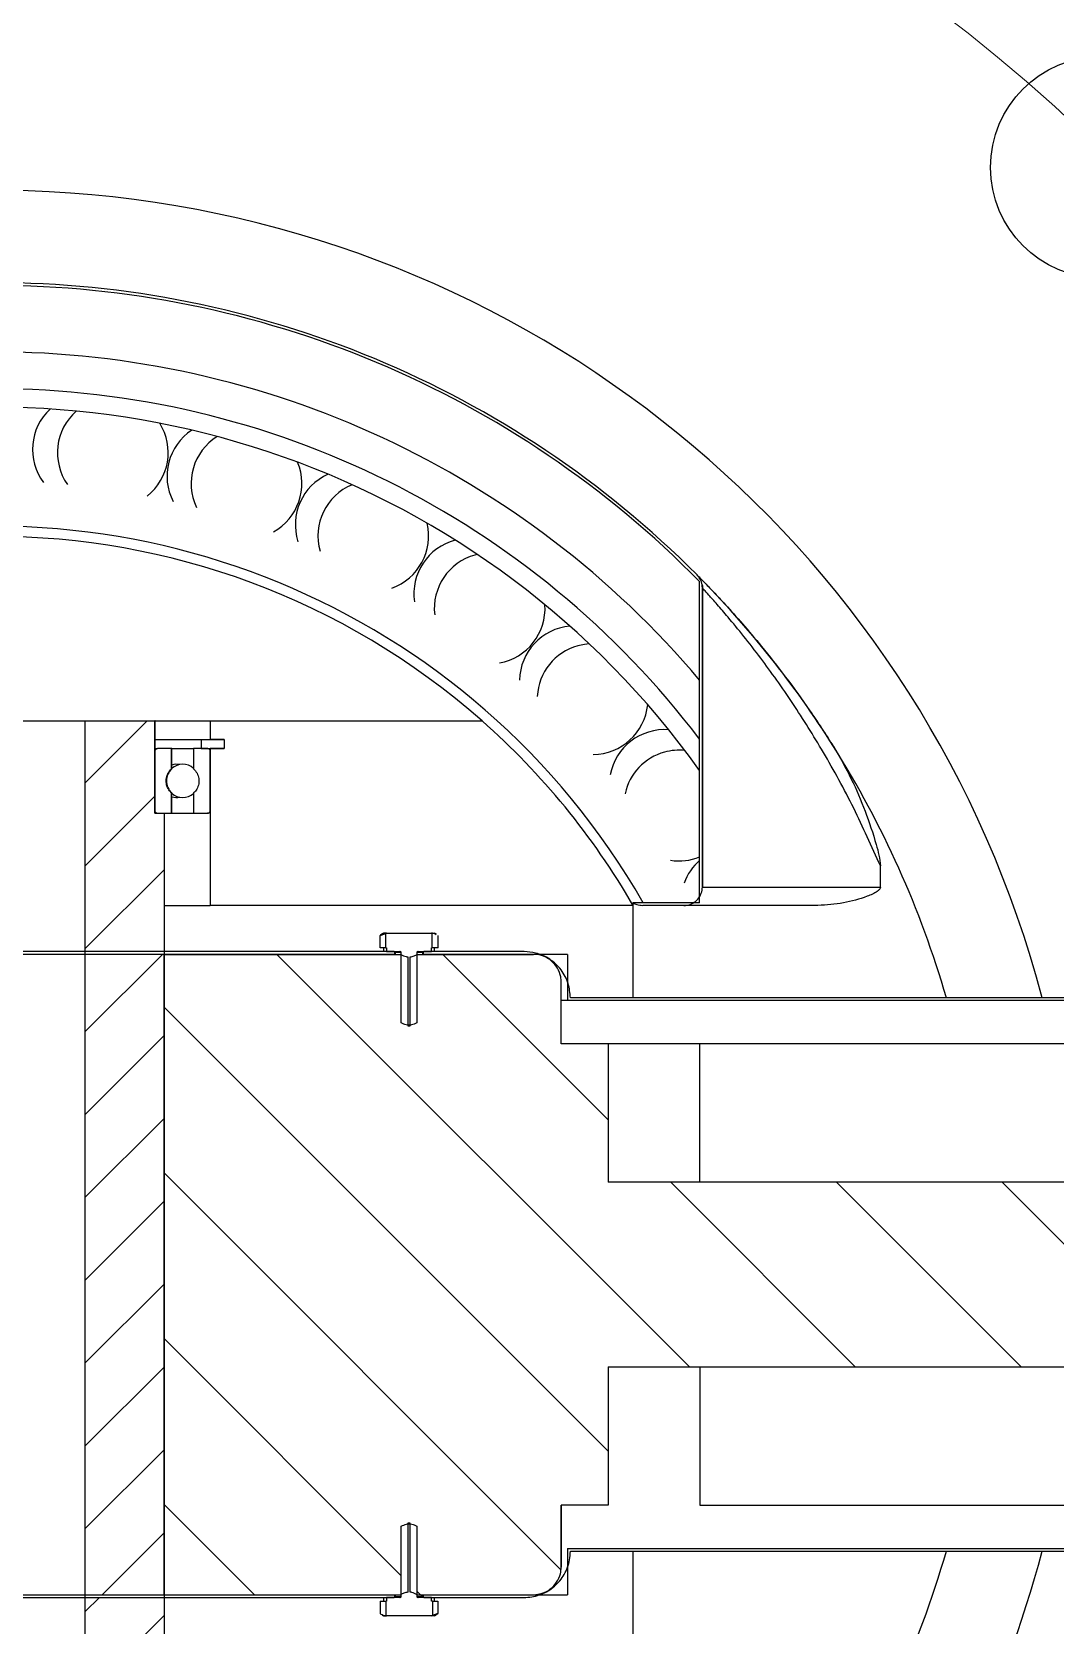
# Model space of a CAD drawing. Header units: millimetres. Extents: x 2 to 1187, y 2 to 839.
# Drawn here: x 180.13 to 207.85, y 446.13 to 489.3 of the extents above; entities that cross this region are included whole.
import ezdxf

# ---------------------------------------------------------------- set-up
doc = ezdxf.new("R2010")
doc.units = ezdxf.units.MM

msp = doc.modelspace()

# ---------------------------------------------------------------- hatches: boundary and pattern name
h = msp.add_hatch()
h.set_pattern_fill('ANSI31', color=256, scale=0.3)
h.paths.add_polyline_path([(600.3858, 723.2245), (600.3858, 724.6149), (599.1608, 724.6149, 0.4142136), (598.8858, 724.3399), (598.8858, 719.8899, 0.4142136), (599.1608, 719.6149), (600.3858, 719.6149), (600.3858, 721.0053, -0.4449663)])
h.paths.add_polyline_path([(648.8858, 724.3399, 0.4142136), (648.6108, 724.6149), (647.8858, 724.6149), (647.3858, 724.6149), (647.3858, 723.2245, -0.4449663), (647.3858, 721.0053), (647.3858, 719.6149), (648.6108, 719.6149, 0.4142136), (648.8858, 719.8899)])
h.paths.add_polyline_path([(648.8858, 681.5899, 0.4142136), (648.6108, 681.8649), (647.3858, 681.8649), (647.3858, 680.4745, -0.4449663), (647.3858, 678.2553), (647.3858, 676.8649), (648.6108, 676.8649, 0.4142136), (648.8858, 677.1399)])
h.paths.add_polyline_path([(600.3858, 678.2553, -0.4449663), (600.3858, 680.4745), (600.3858, 681.8649), (599.1608, 681.8649, 0.4142136), (598.8858, 681.5899), (598.8858, 677.1399, 0.4142136), (599.1608, 676.8649), (600.1358, 676.8649), (600.3858, 676.8649)])
h.paths.add_polyline_path([(204.0979, 197.9237, 0.4142136), (203.8229, 198.1987), (203.0979, 198.1987), (202.5979, 198.1987), (202.5979, 196.8084, -0.2124421), (203.0916, 195.6987, -0.2124421), (202.5979, 194.5891), (202.5979, 193.1987), (203.8229, 193.1987, 0.4142136), (204.0979, 193.4737)])
h.paths.add_polyline_path([(155.5979, 198.1987), (154.3729, 198.1987, 0.4142136), (154.0979, 197.9237), (154.0979, 193.4737, 0.4142136), (154.3729, 193.1987), (155.5979, 193.1987), (155.5979, 194.5891, -0.2124421), (155.1041, 195.6987, -0.2124421), (155.5979, 196.8084)])
h.paths.add_polyline_path([(155.5979, 154.0584), (155.5979, 155.4487), (154.3729, 155.4487, 0.4142136), (154.0979, 155.1737), (154.0979, 150.7237, 0.4142136), (154.3729, 150.4487), (155.3479, 150.4487), (155.5979, 150.4487), (155.5979, 151.8391, -0.4449663)])
h.paths.add_polyline_path([(204.0979, 155.1737, 0.4142136), (203.8229, 155.4487), (202.5979, 155.4487), (202.5979, 154.0584, -0.2124421), (203.0916, 152.9487, -0.2124421), (202.5979, 151.8391), (202.5979, 150.4487), (203.8229, 150.4487, 0.4142136), (204.0979, 150.7237)])
h = msp.add_hatch()
h.set_pattern_fill('ANSI31', color=256, scale=0.3, angle=90)
h.paths.add_polyline_path([(159.0979, 197.9237, 0.4142136), (158.8229, 198.1987), (157.5979, 198.1987), (157.5979, 196.8084, -0.2124421), (158.0916, 195.6987, -0.2124421), (157.5979, 194.5891), (157.5979, 193.1987), (158.8229, 193.1987, 0.4142136), (159.0979, 193.4737)])
h.paths.add_polyline_path([(200.5979, 196.8084), (200.5979, 198.1987), (199.3729, 198.1987, 0.4142136), (199.0979, 197.9237), (199.0979, 193.4737, 0.4142136), (199.3729, 193.1987), (200.3479, 193.1987), (200.5979, 193.1987), (200.5979, 194.5891, -0.4449663)])
h.paths.add_polyline_path([(157.5979, 154.0584), (157.5979, 155.4487), (158.8229, 155.4487), (159.0979, 155.4487), (159.0979, 150.4487), (158.8229, 150.4487), (157.5979, 150.4487), (157.5979, 151.8391, 0.4449663)])
h.paths.add_polyline_path([(200.5979, 154.0584), (200.5979, 155.4487), (199.3729, 155.4487, 0.4142136), (199.0979, 155.1737), (199.0979, 150.7237, 0.4142136), (199.3729, 150.4487), (200.5979, 150.4487), (200.5979, 151.8391, -0.4449663)])
h.paths.add_polyline_path([(603.8858, 724.3399, 0.4142136), (603.6108, 724.6149), (602.3858, 724.6149), (602.3858, 723.2245, -0.4449663), (602.3858, 721.0053), (602.3858, 719.6149), (603.6108, 719.6149, 0.4142136), (603.8858, 719.8899)])
h.paths.add_polyline_path([(645.3858, 724.6149), (644.1608, 724.6149, 0.4142136), (643.8858, 724.3399), (643.8858, 719.8899, 0.4142136), (644.1608, 719.6149), (645.1358, 719.6149), (645.3858, 719.6149), (645.3858, 721.0053, -0.4449663), (645.3858, 723.2245)])
h.paths.add_polyline_path([(645.3858, 680.4745), (645.3858, 681.8649), (644.1608, 681.8649, 0.4142136), (643.8858, 681.5899), (643.8858, 677.1399, 0.4142136), (644.1608, 676.8649), (645.3858, 676.8649), (645.3858, 678.2553, -0.4449663)])
h.paths.add_polyline_path([(603.8858, 681.5899, 0.4142136), (603.6108, 681.8649), (602.6358, 681.8649), (602.3858, 681.8649), (602.3858, 680.4745, -0.4449663), (602.3858, 678.2553), (602.3858, 676.8649), (603.6108, 676.8649, 0.4142136), (603.8858, 677.1399)])
h = msp.add_hatch()
h.set_pattern_fill('ANSI31', color=256, scale=0.5)
h.paths.add_polyline_path([(183.7125, 464.3016), (181.5785, 464.3016), (181.5785, 446.9516), (183.7125, 446.9516)])
h.paths.add_polyline_path([(183.7125, 468.1266), (183.537, 468.1266), (183.4619, 468.1266), (183.4619, 470.6266), (181.5785, 470.6266), (181.5785, 464.3766), (183.7125, 464.3766)])
edge = h.paths.add_edge_path()
edge.add_line((183.4619, 443.1266), (183.7125, 443.1266))
edge.add_line((183.7125, 443.1266), (183.7125, 446.8766))
edge.add_line((183.7125, 446.8766), (181.5785, 446.8766))
edge.add_line((181.5785, 446.8766), (181.5785, 439.3766))
edge.add_spline(control_points=[(181.5785, 439.3766), (181.6136, 439.3766), (181.6485, 439.3766), (181.6831, 439.3766)], knot_values=[0.6634046, 0.6634046, 0.6634046, 0.6634046, 0.6783472, 0.6783472, 0.6783472, 0.6783472], degree=3, periodic=0)
edge.add_line((181.6831, 439.3766), (181.6831, 439.9266))
edge.add_line((181.6831, 439.9266), (181.7581, 440.0016))
edge.add_spline(control_points=[(181.7581, 440.0016), (181.7645, 440.0016), (181.7773, 440.0016), (181.8756, 440.0016), (182.016, 440.0016), (182.1274, 440.0016), (182.1831, 440.0016)], knot_values=[0, 0, 0, 0, 0.25, 0.5, 0.75, 1, 1, 1, 1], degree=3, periodic=0)
edge.add_spline(control_points=[(182.1831, 440.0016), (182.2388, 440.0016), (182.3502, 440.0016), (182.4907, 440.0016), (182.5889, 440.0016), (182.6017, 440.0016), (182.6081, 440.0016)], knot_values=[0, 0, 0, 0, 0.25, 0.5, 0.75, 1, 1, 1, 1], degree=3, periodic=0)
edge.add_line((182.6081, 440.0016), (182.6831, 439.9266))
edge.add_line((182.6831, 439.9266), (182.6831, 439.3766))
edge.add_spline(control_points=[(182.6831, 439.3766), (182.6961, 439.3766), (182.9475, 439.3766), (183.2138, 439.3766), (183.4286, 439.3766), (183.4619, 439.3766)], knot_values=[0.3513171, 0.3513171, 0.3513171, 0.3513171, 0.3580784, 0.4830784, 0.5067613, 0.5067613, 0.5067613, 0.5067613], degree=3, periodic=0)
edge.add_line((183.4619, 439.3766), (183.4619, 443.1266))
edge = h.paths.add_edge_path()
edge.add_line((176.6173, 446.8766), (174.4833, 446.8766))
edge.add_line((174.4833, 446.8766), (174.4833, 443.1266))
edge.add_line((174.4833, 443.1266), (174.7339, 443.1266))
edge.add_line((174.7339, 443.1266), (174.7339, 439.3766))
edge.add_spline(control_points=[(174.7339, 439.3766), (174.7671, 439.3766), (174.982, 439.3766), (175.2483, 439.3766), (175.4997, 439.3766), (175.5127, 439.3766)], knot_values=[0.4932387, 0.4932387, 0.4932387, 0.4932387, 0.5169216, 0.6419216, 0.6486829, 0.6486829, 0.6486829, 0.6486829], degree=3, periodic=0)
edge.add_line((175.5127, 439.3766), (175.5127, 439.9266))
edge.add_line((175.5127, 439.9266), (175.5877, 440.0016))
edge.add_spline(control_points=[(175.5877, 440.0016), (175.5941, 440.0016), (175.6068, 440.0016), (175.7051, 440.0016), (175.8456, 440.0016), (175.957, 440.0016), (176.0127, 440.0016)], knot_values=[0, 0, 0, 0, 0.25, 0.5, 0.75, 1, 1, 1, 1], degree=3, periodic=0)
edge.add_spline(control_points=[(176.0127, 440.0016), (176.0684, 440.0016), (176.1798, 440.0016), (176.3202, 440.0016), (176.4185, 440.0016), (176.4313, 440.0016), (176.4377, 440.0016)], knot_values=[0, 0, 0, 0, 0.25, 0.5, 0.75, 1, 1, 1, 1], degree=3, periodic=0)
edge.add_line((176.4377, 440.0016), (176.5127, 439.9266))
edge.add_line((176.5127, 439.9266), (176.5127, 439.3766))
edge.add_spline(control_points=[(176.5127, 439.3766), (176.5473, 439.3766), (176.5822, 439.3766), (176.6173, 439.3766)], knot_values=[0.3216528, 0.3216528, 0.3216528, 0.3216528, 0.3365954, 0.3365954, 0.3365954, 0.3365954], degree=3, periodic=0)
edge.add_line((176.6173, 439.3766), (176.6173, 446.8766))
h.paths.add_polyline_path([(176.6173, 464.3016), (174.4833, 464.3016), (174.4833, 446.9516), (176.6173, 446.9516)])
h.paths.add_polyline_path([(176.6173, 470.6266), (174.7339, 470.6266), (174.7339, 468.1266), (174.4833, 468.1266), (174.4833, 464.3766), (176.6173, 464.3766)])
h = msp.add_hatch()
h.set_pattern_fill('ANSI31', color=256, angle=90)
edge = h.paths.add_edge_path()
edge.add_line((221.7755, 458.1266), (195.7423, 458.1266))
edge.add_line((195.7423, 458.1266), (195.7423, 461.8766))
edge.add_line((195.7423, 461.8766), (194.4698, 461.8766))
edge.add_line((194.4698, 461.8766), (194.4698, 463.5516))
edge.add_spline(control_points=[(194.4698, 463.5516), (194.4672, 463.5979), (194.4599, 463.7282), (194.3813, 463.9332), (194.2186, 464.1309), (193.9986, 464.263), (193.8216, 464.3004), (193.7286, 464.3015), (193.7196, 464.3016)], knot_values=[0, 0, 0, 0, 0.1183507, 0.3329529, 0.5475692, 0.7622217, 0.9769186, 1, 1, 1, 1], degree=3, periodic=0)
edge.add_line((193.7196, 464.3016), (190.7398, 464.3016))
edge.add_line((190.7398, 464.3016), (190.5712, 464.3016))
edge.add_spline(control_points=[(190.3832, 464.2328), (190.4193, 464.2405), (190.4806, 464.2535), (190.5356, 464.2829), (190.5582, 464.2954)], knot_values=[0, 0, 0, 0, 0.5513025, 0.9373742, 0.9373742, 0.9373742, 0.9373742], degree=3, periodic=0)
edge.add_line((190.5582, 464.2954), (190.5582, 462.4467))
edge.add_spline(control_points=[(190.5582, 462.4467), (190.5119, 462.4235), (190.4557, 462.3954), (190.3942, 462.3854), (190.3832, 462.3842)], knot_values=[0, 0, 0, 0, 0.3465009, 0.4206655, 0.4206655, 0.4206655, 0.4206655], degree=3, periodic=0)
edge.add_line((190.4068, 462.3766), (190.3832, 462.3766))
edge.add_line((190.3832, 462.3766), (190.3832, 462.3643))
edge.add_line((190.3832, 462.3643), (190.3126, 462.3643))
edge.add_line((190.3126, 462.3643), (190.3126, 462.3842))
edge.add_spline(control_points=[(190.3126, 462.3842), (190.31, 462.3845), (190.2618, 462.3903), (190.2022, 462.4118), (190.1499, 462.4401), (190.1376, 462.4467)], knot_values=[0.5793509, 0.5793509, 0.5793509, 0.5793509, 0.596945, 0.9056519, 1, 1, 1, 1], degree=3, periodic=0)
edge.add_line((190.1376, 462.4274), (190.1376, 464.3516))
edge.add_line((190.1376, 464.3516), (189.9729, 464.3516))
edge.add_line((189.9729, 464.3516), (189.9729, 464.3016))
edge.add_line((189.9729, 464.3016), (183.7125, 464.3016))
edge.add_line((183.7125, 464.3016), (183.7125, 446.9516))
edge.add_line((183.7125, 446.9516), (190.1246, 446.9516))
edge.add_spline(control_points=[(190.3126, 447.0203), (190.2765, 447.0126), (190.2152, 446.9996), (190.1601, 446.9702), (190.1376, 446.9577)], knot_values=[0, 0, 0, 0, 0.5513025, 0.9373742, 0.9373742, 0.9373742, 0.9373742], degree=3, periodic=0)
edge.add_line((190.1376, 446.9577), (190.1376, 448.8064))
edge.add_spline(control_points=[(190.1376, 448.8064), (190.1839, 448.8296), (190.2401, 448.8577), (190.3016, 448.8677), (190.3126, 448.8689)], knot_values=[0, 0, 0, 0, 0.3465009, 0.4206655, 0.4206655, 0.4206655, 0.4206655], degree=3, periodic=0)
edge.add_line((190.289, 448.8766), (190.3126, 448.8766))
edge.add_line((190.3126, 448.8766), (190.3126, 448.8888))
edge.add_line((190.3126, 448.8888), (190.3832, 448.8888))
edge.add_line((190.3832, 448.8888), (190.3832, 448.8689))
edge.add_spline(control_points=[(190.3832, 448.8689), (190.3858, 448.8686), (190.4339, 448.8628), (190.4936, 448.8413), (190.5459, 448.813), (190.5582, 448.8064)], knot_values=[0.5793509, 0.5793509, 0.5793509, 0.5793509, 0.596945, 0.9056519, 1, 1, 1, 1], degree=3, periodic=0)
edge.add_line((190.5582, 448.8257), (190.5582, 446.9016))
edge.add_line((190.5582, 446.9016), (190.7229, 446.9016))
edge.add_line((190.7229, 446.9016), (190.7229, 446.9516))
edge.add_line((190.7229, 446.9516), (193.7196, 446.9516))
edge.add_spline(control_points=[(193.7196, 446.9516), (193.7984, 446.9588), (193.9615, 446.9738), (194.1842, 447.0953), (194.358, 447.282), (194.455, 447.4959), (194.4654, 447.6408), (194.4698, 447.7016)], knot_values=[0, 0, 0, 0, 0.2007827, 0.4155249, 0.6302373, 0.8449058, 1, 1, 1, 1], degree=3, periodic=0)
edge.add_line((194.4698, 447.7016), (194.4698, 449.3766))
edge.add_line((194.4698, 449.3766), (195.7423, 449.3766))
edge.add_line((195.7423, 449.3766), (195.7423, 453.1266))
edge.add_line((195.7423, 453.1266), (221.7755, 453.1266))
edge.add_arc((179.0979, 455.6266), 42.7508, 356.64752, 360)
edge.add_arc((179.0979, 455.6266), 42.7508, 360, 363.35248)
h.paths.add_polyline_path([(284.3537, 458.1266), (221.7755, 458.1266, -0.014629), (221.8487, 455.6266, -0.014629), (221.7755, 453.1266), (284.2904, 453.1266, -0.0282847), (284.1631, 455.3766, -0.0346115)])
edge = h.paths.add_edge_path()
edge.add_line((174.4833, 464.3016), (168.0712, 464.3016))
edge.add_spline(control_points=[(167.8832, 464.2328), (167.9193, 464.2405), (167.9806, 464.2535), (168.0356, 464.2829), (168.0582, 464.2954)], knot_values=[0, 0, 0, 0, 0.5513025, 0.9373742, 0.9373742, 0.9373742, 0.9373742], degree=3, periodic=0)
edge.add_line((168.0582, 464.2954), (168.0582, 462.4467))
edge.add_spline(control_points=[(168.0582, 462.4467), (168.0119, 462.4235), (167.9557, 462.3954), (167.8942, 462.3854), (167.8832, 462.3842)], knot_values=[0, 0, 0, 0, 0.3465009, 0.4206655, 0.4206655, 0.4206655, 0.4206655], degree=3, periodic=0)
edge.add_line((167.9068, 462.3766), (167.8832, 462.3766))
edge.add_line((167.8832, 462.3766), (167.8832, 462.3643))
edge.add_line((167.8832, 462.3643), (167.8126, 462.3643))
edge.add_line((167.8126, 462.3643), (167.8126, 462.3842))
edge.add_spline(control_points=[(167.8126, 462.3842), (167.81, 462.3845), (167.7618, 462.3903), (167.7022, 462.4118), (167.6499, 462.4401), (167.6376, 462.4467)], knot_values=[0.5793509, 0.5793509, 0.5793509, 0.5793509, 0.596945, 0.9056519, 1, 1, 1, 1], degree=3, periodic=0)
edge.add_line((167.6376, 462.4274), (167.6376, 464.3516))
edge.add_line((167.6376, 464.3516), (167.4729, 464.3516))
edge.add_line((167.4729, 464.3516), (167.4729, 464.3016))
edge.add_line((167.4729, 464.3016), (164.4762, 464.3016))
edge.add_spline(control_points=[(164.4762, 464.3016), (164.4627, 464.3013), (164.3653, 464.2997), (164.1845, 464.2579), (163.9938, 464.1386), (163.8455, 463.9742), (163.7459, 463.7827), (163.7323, 463.625), (163.726, 463.5516)], knot_values=[0, 0, 0, 0, 0.0344629, 0.2491474, 0.4638231, 0.5982258, 0.81279, 1, 1, 1, 1], degree=3, periodic=0)
edge.add_line((163.726, 463.5516), (163.726, 462.6266))
edge.add_spline(control_points=[(163.726, 462.6266), (163.7277, 462.5895), (163.7316, 462.5), (163.7769, 462.3309), (163.8892, 462.1363), (164.0846, 461.9708), (164.292, 461.8876), (164.4261, 461.8795), (164.4762, 461.8766)], knot_values=[0, 0, 0, 0, 0.0944938, 0.2286728, 0.4431802, 0.6576864, 0.8722238, 1, 1, 1, 1], degree=3, periodic=0)
edge.add_line((164.4762, 461.8766), (169.1027, 461.8766))
edge.add_line((169.1027, 461.8766), (169.1027, 449.3766))
edge.add_line((169.1027, 449.3766), (164.4762, 449.3766))
edge.add_spline(control_points=[(164.4762, 449.3766), (164.4315, 449.3742), (164.3027, 449.3673), (164.1285, 449.3015), (163.9482, 449.1729), (163.8082, 448.9972), (163.7346, 448.795), (163.7282, 448.6688), (163.726, 448.6266)], knot_values=[0, 0, 0, 0, 0.1142318, 0.328831, 0.4632039, 0.6777036, 0.8922045, 1, 1, 1, 1], degree=3, periodic=0)
edge.add_line((163.726, 448.6266), (163.726, 447.7016))
edge.add_spline(control_points=[(163.726, 447.7016), (163.7275, 447.6665), (163.7312, 447.579), (163.7745, 447.4115), (163.8854, 447.216), (164.0794, 447.049), (164.288, 446.9632), (164.4241, 446.9548), (164.4762, 446.9516)], knot_values=[0, 0, 0, 0, 0.0894059, 0.2235874, 0.4380968, 0.6526049, 0.8671442, 1, 1, 1, 1], degree=3, periodic=0)
edge.add_line((164.4762, 446.9516), (167.456, 446.9516))
edge.add_line((167.456, 446.9516), (167.6246, 446.9516))
edge.add_spline(control_points=[(167.8126, 447.0203), (167.7765, 447.0126), (167.7152, 446.9996), (167.6601, 446.9702), (167.6376, 446.9577)], knot_values=[0, 0, 0, 0, 0.5513025, 0.9373742, 0.9373742, 0.9373742, 0.9373742], degree=3, periodic=0)
edge.add_line((167.6376, 446.9577), (167.6376, 448.8064))
edge.add_spline(control_points=[(167.6376, 448.8064), (167.6839, 448.8296), (167.7401, 448.8577), (167.8016, 448.8677), (167.8126, 448.8689)], knot_values=[0, 0, 0, 0, 0.3465009, 0.4206655, 0.4206655, 0.4206655, 0.4206655], degree=3, periodic=0)
edge.add_line((167.789, 448.8766), (167.8126, 448.8766))
edge.add_line((167.8126, 448.8766), (167.8126, 448.8888))
edge.add_line((167.8126, 448.8888), (167.8832, 448.8888))
edge.add_line((167.8832, 448.8888), (167.8832, 448.8689))
edge.add_spline(control_points=[(167.8832, 448.8689), (167.8858, 448.8686), (167.9339, 448.8628), (167.9936, 448.8413), (168.0459, 448.813), (168.0582, 448.8064)], knot_values=[0.5793509, 0.5793509, 0.5793509, 0.5793509, 0.596945, 0.9056519, 1, 1, 1, 1], degree=3, periodic=0)
edge.add_line((168.0582, 448.8257), (168.0582, 446.9016))
edge.add_line((168.0582, 446.9016), (168.2229, 446.9016))
edge.add_line((168.2229, 446.9016), (168.2229, 446.9516))
edge.add_line((168.2229, 446.9516), (174.4833, 446.9516))
edge.add_line((174.4833, 446.9516), (174.4833, 464.3016))

# ---------------------------------------------------------------- linework, layer by layer
at = {"color": 7, "linetype": 'Continuous', "lineweight": 25}
for p, q in [((192.1975, 475.1368), (192.1338, 475.1207)), ((198.2198, 465.7016), (198.2198, 474.404)), ((198.2948, 466.1266), (198.2948, 474.2293)), ((198.2973, 474.2269), (198.2948, 474.2293)), ((198.2973, 474.2269), (198.2973, 466.1266)), ((176.6173, 470.6266), (181.5785, 470.6266)), ((181.5785, 439.3766), (181.5785, 470.6266)), ((181.5785, 470.6266), (183.4619, 470.6266)), ((183.4619, 468.1266), (183.4619, 470.6266)), ((183.4729, 470.6266), (183.4619, 470.6266)), ((183.4619, 470.6266), (184.9647, 470.6266)), ((183.4729, 469.8397), (183.4729, 470.6266)), ((184.9647, 470.6266), (184.9647, 470.1266)), ((184.9647, 470.6266), (192.3267, 470.6266)), ((183.4619, 469.8016), (183.4619, 468.2016)), ((183.4729, 470.1266), (184.7143, 470.1266)), ((183.4729, 469.8766), (183.537, 469.8766)), ((183.9129, 469.8766), (183.537, 469.8766)), ((183.9129, 469.8766), (184.514, 469.8766)), ((183.9229, 469.8766), (183.9129, 469.8766)), ((183.9129, 469.3285), (183.9129, 469.8766)), ((183.9229, 469.3285), (183.9229, 469.8766)), ((184.514, 469.8766), (184.514, 469.3285)), ((184.8896, 469.8766), (184.514, 469.8766)), ((184.7143, 470.1266), (184.7143, 469.8766)), ((184.7143, 470.1266), (185.3402, 470.1266)), ((184.7143, 469.8766), (185.3402, 469.8766)), ((185.3402, 470.1266), (184.9647, 470.1266)), ((184.9647, 469.8766), (184.9647, 465.6266)), ((185.3402, 469.8766), (184.9647, 469.8766)), ((184.9647, 468.2016), (184.9647, 469.8016)), ((185.3402, 470.1266), (185.3402, 469.8766)), ((183.9229, 469.3285), (183.9129, 469.3285)), ((183.9229, 468.6746), (183.9129, 468.6746)), ((183.9129, 468.1266), (183.9129, 468.6746)), ((183.9229, 468.1266), (183.9229, 468.6746)), ((184.514, 468.6746), (184.514, 468.1266)), ((183.4619, 468.1266), (183.7125, 468.1266)), ((183.4729, 468.1266), (183.4729, 468.1641)), ((183.537, 468.1266), (183.9129, 468.1266)), ((183.7125, 468.1266), (183.7125, 443.1266)), ((183.7229, 464.3766), (183.7229, 468.1266)), ((183.9129, 468.1266), (184.514, 468.1266)), ((183.9229, 468.1266), (183.9129, 468.1266)), ((184.514, 468.1266), (184.8896, 468.1266)), ((184.8979, 468.1266), (184.8896, 468.1266)), ((203.1178, 466.1266), (203.1178, 466.6966)), ((198.2948, 466.1266), (198.2973, 466.1266)), ((198.2973, 466.1266), (203.1178, 466.1266)), ((183.7229, 465.6266), (184.9647, 465.6266)), ((196.4151, 465.6266), (184.9647, 465.6266)), ((198.2198, 465.7016), (196.4151, 465.7016)), ((196.4151, 465.6266), (196.4151, 465.6323)), ((196.4179, 465.6274), (196.4151, 465.6323)), ((196.4151, 465.6266), (196.4179, 465.6266)), ((196.4179, 465.6274), (196.4179, 465.6266)), ((196.4184, 465.6266), (196.4179, 465.6274)), ((196.4179, 465.6266), (196.4184, 465.6266)), ((196.4184, 463.1266), (196.4184, 465.7016)), ((197.7948, 465.6266), (196.6785, 465.6266)), ((201.4255, 465.6266), (197.7973, 465.6266)), ((189.5618, 464.8152), (189.7181, 464.8681)), ((189.5618, 464.4766), (189.5618, 464.8152)), ((189.6604, 464.8766), (189.6064, 464.8454)), ((189.7345, 464.8766), (189.6604, 464.8766)), ((189.7345, 464.8766), (189.7181, 464.8681)), ((189.7181, 464.4766), (189.7181, 464.8681)), ((189.7345, 464.8766), (190.9613, 464.8766)), ((190.9639, 464.8752), (190.9613, 464.8766)), ((190.9853, 464.8766), (190.9613, 464.8766)), ((190.9639, 464.8752), (190.9853, 464.8766)), ((190.9639, 464.8752), (190.9639, 464.4766)), ((190.9853, 464.8766), (191.0354, 464.8766)), ((191.0894, 464.8454), (191.0354, 464.8766)), ((191.134, 464.4766), (191.134, 464.8152)), ((189.956, 464.3016), (168.2398, 464.3016)), ((189.948, 464.3766), (168.2477, 464.3766)), ((183.7125, 446.9516), (183.7125, 464.3016)), ((183.7125, 464.3016), (190.1267, 464.3016)), ((189.7181, 464.4766), (189.5618, 464.4766)), ((189.6604, 464.4766), (189.6604, 464.3766)), ((189.7181, 464.4766), (189.7345, 464.4766)), ((189.7345, 464.4766), (189.7345, 464.3766)), ((189.7345, 464.3766), (190.0957, 464.3766)), ((189.948, 464.3766), (189.956, 464.3703)), ((189.9644, 464.3703), (189.956, 464.3703)), ((189.956, 464.3703), (189.956, 464.3016)), ((189.9729, 464.3516), (189.9729, 464.3016)), ((190.1376, 464.3516), (189.9729, 464.3516)), ((190.1376, 462.4467), (190.1376, 464.3516)), ((190.3126, 464.2328), (190.3126, 462.3643)), ((190.3832, 462.3643), (190.3832, 464.2328)), ((190.5582, 464.3516), (190.5582, 462.4467)), ((190.7229, 464.3516), (190.5582, 464.3516)), ((190.5691, 464.3016), (193.7196, 464.3016)), ((190.6001, 464.3766), (190.9613, 464.3766)), ((190.7229, 464.3016), (190.7229, 464.3516)), ((190.7398, 464.3703), (190.7314, 464.3703)), ((190.7398, 464.3703), (190.7477, 464.3766)), ((190.7398, 464.3016), (190.7398, 464.3703)), ((194.6448, 464.3016), (190.7398, 464.3016)), ((193.4695, 464.3766), (190.7477, 464.3766)), ((190.9613, 464.4766), (190.9639, 464.4766)), ((190.9613, 464.3766), (190.9613, 464.4766)), ((190.9853, 464.4766), (190.9639, 464.4766)), ((191.134, 464.4766), (190.9853, 464.4766)), ((191.0354, 464.3766), (191.0354, 464.4766)), ((194.6448, 464.3016), (194.6448, 463.0516)), ((194.4698, 461.8766), (194.4698, 463.5516)), ((194.4729, 463.5516), (194.4698, 463.5516)), ((194.4729, 461.8766), (194.4729, 463.5516)), ((194.6448, 463.0516), (194.4729, 463.0516)), ((289.8013, 463.0516), (194.6448, 463.0516)), ((289.7262, 463.1266), (194.7198, 463.1266)), ((190.3126, 462.3766), (190.3832, 462.3766)), ((190.3126, 462.3643), (190.3832, 462.3643)), ((195.7423, 461.8766), (194.4698, 461.8766)), ((195.7423, 461.8766), (195.7423, 458.1266)), ((198.2229, 461.8766), (195.7423, 461.8766)), ((198.2229, 458.1266), (198.2229, 461.8766)), ((284.9729, 461.8766), (198.2229, 461.8766)), ((287.4535, 458.1266), (195.7423, 458.1266)), ((195.7423, 453.1266), (287.4535, 453.1266)), ((195.7423, 453.1266), (195.7423, 449.3766)), ((198.2229, 453.1266), (198.2229, 449.3766)), ((195.7423, 449.3766), (194.4698, 449.3766)), ((194.4698, 449.3766), (194.4698, 447.7016)), ((194.4729, 447.7016), (194.4729, 449.3766)), ((198.2229, 449.3766), (284.9729, 449.3766)), ((190.1376, 446.9016), (190.1376, 448.8064)), ((190.3832, 448.8888), (190.3126, 448.8888)), ((190.3126, 448.8888), (190.3126, 447.0203)), ((190.3832, 448.8766), (190.3126, 448.8766)), ((190.3832, 447.0203), (190.3832, 448.8888)), ((190.5582, 448.8064), (190.5582, 446.9016)), ((194.6448, 448.2016), (194.6448, 446.9516)), ((194.6448, 448.2016), (289.8013, 448.2016)), ((194.7198, 448.1266), (289.7262, 448.1266)), ((196.4184, 445.5516), (196.4184, 448.1266)), ((168.2398, 446.9516), (189.956, 446.9516)), ((168.2477, 446.8766), (189.948, 446.8766)), ((183.7125, 446.9516), (190.1267, 446.9516)), ((183.7229, 443.1266), (183.7229, 446.8766)), ((189.6604, 446.8766), (189.6604, 446.7766)), ((189.7345, 446.8766), (189.7345, 446.7766)), ((190.0957, 446.8766), (189.7345, 446.8766)), ((189.956, 446.8828), (189.948, 446.8766)), ((189.956, 446.9516), (189.956, 446.8828)), ((189.956, 446.8828), (189.9644, 446.8828)), ((189.9729, 446.9516), (189.9729, 446.9016)), ((189.9729, 446.9016), (190.1376, 446.9016)), ((190.5582, 446.9016), (190.7229, 446.9016)), ((190.5691, 446.9516), (193.7196, 446.9516)), ((190.9613, 446.8766), (190.6001, 446.8766)), ((190.7229, 446.9016), (190.7229, 446.9516)), ((190.7314, 446.8828), (190.7398, 446.8828)), ((190.7398, 446.8828), (190.7398, 446.9516)), ((190.7398, 446.9516), (194.6448, 446.9516)), ((190.7477, 446.8766), (190.7398, 446.8828)), ((190.7477, 446.8766), (193.4695, 446.8766)), ((190.9613, 446.7766), (190.9613, 446.8766)), ((191.0354, 446.7766), (191.0354, 446.8766)), ((189.5677, 446.7766), (189.5677, 446.438)), ((189.5677, 446.7766), (189.6992, 446.7766)), ((189.6193, 446.4003), (189.6604, 446.3766)), ((189.6992, 446.7766), (189.7283, 446.7766)), ((189.7283, 446.3798), (189.7283, 446.7766)), ((189.7345, 446.7766), (189.7283, 446.7766)), ((190.9875, 446.7766), (190.9613, 446.7766)), ((190.9613, 446.3766), (190.9875, 446.3901)), ((190.9875, 446.7766), (190.9875, 446.3901)), ((190.9875, 446.7766), (191.128, 446.7766)), ((191.128, 446.438), (190.9875, 446.3901)), ((191.0354, 446.3766), (191.0765, 446.4003)), ((191.0734, 446.4067), (191.128, 446.438)), ((191.128, 446.7766), (191.128, 446.438)), ((189.6604, 446.3766), (189.6992, 446.3766)), ((189.7283, 446.3798), (189.6992, 446.3766)), ((189.6992, 446.3766), (189.7345, 446.3766)), ((189.7283, 446.3798), (189.7345, 446.3766)), ((190.9613, 446.3766), (189.7345, 446.3766)), ((191.0354, 446.3766), (190.9613, 446.3766))]:
    msp.add_line(p, q, dxfattribs=at)
at = {"color": 7, "linetype": 'Continuous', "lineweight": 25, "flags": 128}
for points in [[(198.2887, 474.3193), (198.2949, 474.2757), (198.2973, 474.2269)], [(195.2301, 472.7146), (195.1006, 472.7011), (194.9213, 472.6632)]]:
    msp.add_lwpolyline(points, dxfattribs=at)
at = {"color": 7, "linetype": 'Continuous', "lineweight": 18}
msp.add_circle((179.0979, 455.6266), 42.7508, dxfattribs=at)
at = {"color": 7, "linetype": 'Continuous', "lineweight": 25}
msp.add_circle((209.0979, 485.6266), 3, dxfattribs=at)
for centre, radius, start, end in [((179.0979, 455.6266), 56.25, 7.66226, 154.83497), ((179.0979, 455.6266), 29.375, 14.7925, 154.83497), ((179.0979, 455.6266), 26.8, 44.47924, 135.52076), ((179.0979, 455.6266), 26.875, 44.85568, 135.14432), ((179.0979, 455.6266), 25, 40.10398, 139.89602), ((179.0979, 455.6266), 56.25, 154.83497, 352.33774), ((179.0979, 455.6266), 24, 37.17947, 142.82053), ((179.0979, 455.6266), 23.5, 35.54111, 105.44097), ((181.648, 477.9816), 1.5, 133.0902, 216.7425), ((182.3239, 477.8941), 1.5, 131.35463, 215.00693), ((182.3239, 477.8941), 1.5, 308.50659, 32.15889), ((185.2927, 477.257), 1.5, 123.61652, 207.26881), ((185.945, 477.0594), 1.5, 121.88095, 205.53325), ((185.945, 477.0594), 1.5, 299.0329, 22.6852), ((188.7685, 475.9423), 1.5, 114.14283, 197.79513), ((189.3793, 475.6401), 1.5, 112.40727, 196.05956), ((179.0979, 455.6266), 20.275, 29.79626, 105.44097), ((189.3793, 475.6401), 1.5, 289.55922, 13.21152), ((179.0979, 455.6266), 20, 48.59038, 131.40962), ((191.9804, 474.0735), 1.5, 104.66915, 188.32145), ((192.5332, 473.6749), 1.5, 105.44097, 186.58588), ((179.0979, 455.6266), 26.875, 32.16238, 44.84774), ((192.5332, 473.6749), 1.5, 280.08553, 3.73783), ((194.841, 471.7015), 1.5, 95.19546, 178.84776), ((195.3206, 471.2173), 1.5, 105.44097, 177.1122), ((195.3206, 471.2173), 1.5, 270.61185, 354.26415), ((179.0979, 455.6266), 20, 30.01885, 48.59038), ((197.2721, 468.8911), 1.5, 85.72178, 169.37408), ((184.8979, 469.8016), 0.075, 27.06088, 90), ((197.6655, 468.3345), 1.5, 105.44097, 167.63851), ((197.6655, 468.3345), 1.5, 83.98621, 105.44097), ((179.0979, 455.6266), 26.875, 16.20469, 32.16238), ((184.2229, 469.0016), 0.4437, 132.53624, 227.46377), ((184.22, 469.0016), 0.45, 49.20131, 132.23721), ((184.053, 469.0016), 0.45, 79.31028, 106.80932), ((184.22, 469.0016), 0.45, 227.90672, 310.79869), ((184.053, 469.0016), 0.45, 253.19068, 280.68972), ((184.8979, 468.2016), 0.075, 270, 332.93912), ((197.6655, 468.3345), 1.5, 261.13817, 291.68588), ((199.2075, 465.7188), 1.5, 131.18379, 159.90039), ((189.9479, 464.3516), 0.025, 0, 90), ((190.7479, 464.3516), 0.025, 90, 180), ((179.0979, 455.6266), 29.375, 297.91007, 345.2075), ((179.0979, 455.6266), 26.875, 326.4672, 343.79531), ((189.9479, 446.9016), 0.025, 270, 0), ((190.7479, 446.9016), 0.025, 180, 270)]:
    msp.add_arc(centre, radius, start, end, dxfattribs=at)
for points, knots in [([(198.2948, 474.2293), (198.2893, 474.2855), (198.2781, 474.3978), (198.2118, 474.5147), (198.1615, 474.5689), (198.1492, 474.5821)], [0, 0, 0, 0, 0.4306493, 0.8612957, 1, 1, 1, 1]), ([(198.1518, 474.5795), (198.163, 474.5684), (198.1852, 474.5461), (198.3359, 474.3933), (198.5785, 474.1423), (198.9308, 473.766), (199.3761, 473.2683), (199.9305, 472.6143), (200.5496, 471.8251), (201.212, 470.9151), (201.6367, 470.2599), (201.8487, 469.9327)], [0, 0, 0, 0, 0.0849568, 0.1699405, 0.2657332, 0.3616127, 0.475079, 0.5886826, 0.7254012, 0.8628555, 1, 1, 1, 1]), ([(203.1178, 466.6966), (202.8827, 467.2224), (202.4101, 468.2796), (201.601, 469.7564), (200.8832, 470.9054), (200.3071, 471.7414), (199.8575, 472.3559), (199.4062, 472.9362), (199.0055, 473.4226), (198.684, 473.7961), (198.4661, 474.0413), (198.3275, 474.194), (198.3075, 474.2158), (198.2973, 474.2269)], [0, 0, 0, 0, 0.14906386, 0.29968672, 0.44047525, 0.51289491, 0.5852778, 0.6650305, 0.7466061, 0.81304409, 0.88137958, 0.9398028, 1, 1, 1, 1]), ([(183.537, 469.8766), (183.5355, 469.8765), (183.5255, 469.8763), (183.5071, 469.8719), (183.4854, 469.858), (183.4696, 469.8378), (183.4626, 469.8177), (183.462, 469.8054), (183.4619, 469.8016)], [0, 0, 0, 0, 0.0404249, 0.2558301, 0.4711967, 0.6862069, 0.9006966, 1, 1, 1, 1]), ([(184.9647, 469.8016), (184.9641, 469.8087), (184.9628, 469.8243), (184.9516, 469.8462), (184.9335, 469.8641), (184.9117, 469.8748), (184.8964, 469.876), (184.8896, 469.8766)], [0, 0, 0, 0, 0.1822774, 0.3965392, 0.6109178, 0.8255727, 1, 1, 1, 1]), ([(201.8487, 469.9327), (202.015, 469.6427), (202.3385, 469.0781), (202.7122, 468.1824), (202.9471, 467.4888), (203.0833, 466.9908), (203.1063, 466.795), (203.1178, 466.6966)], [0, 0, 0, 0, 0.2866129, 0.5579068, 0.8310184, 0.9151626, 1, 1, 1, 1]), ([(183.9129, 468.6746), (183.8794, 468.7119), (183.8125, 468.7864), (183.766, 468.9326), (183.7682, 469.0831), (183.8173, 469.2237), (183.8819, 469.2946), (183.9129, 469.3285)], [0, 0, 0, 0, 0.2033853, 0.4068822, 0.6101085, 0.8131829, 1, 1, 1, 1]), ([(184.514, 469.3285), (184.5475, 469.2913), (184.6144, 469.2167), (184.6608, 469.0705), (184.6587, 468.9199), (184.6095, 468.7793), (184.5449, 468.7085), (184.514, 468.6746)], [0, 0, 0, 0, 0.2033893, 0.4068864, 0.6102022, 0.8134246, 1, 1, 1, 1]), ([(183.4619, 468.2016), (183.4625, 468.1944), (183.4638, 468.1789), (183.4749, 468.157), (183.493, 468.1391), (183.5149, 468.1283), (183.5302, 468.1271), (183.537, 468.1266)], [0, 0, 0, 0, 0.18198758, 0.39593928, 0.61010523, 0.82476872, 1, 1, 1, 1]), ([(184.8896, 468.1266), (184.8912, 468.1266), (184.9012, 468.1268), (184.9195, 468.1312), (184.9412, 468.1451), (184.9569, 468.1653), (184.9639, 468.1854), (184.9645, 468.1977), (184.9647, 468.2016)], [0, 0, 0, 0, 0.0409634, 0.2560694, 0.4711352, 0.6859848, 0.9005387, 1, 1, 1, 1]), ([(197.7948, 465.6266), (197.796, 465.6266), (197.8531, 465.6267), (197.9671, 465.647), (198.116, 465.7309), (198.2149, 465.8438), (198.2786, 465.977), (198.2948, 466.0695), (198.2948, 466.126), (198.2948, 466.1266)], [0, 0, 0, 0, 0.0046072, 0.2193349, 0.4340614, 0.648769, 0.7831566, 0.9978018, 1, 1, 1, 1]), ([(203.1178, 466.1266), (203.1166, 466.1164), (203.1138, 466.0926), (203.0856, 466.0497), (202.9764, 465.9585), (202.6462, 465.8241), (202.1106, 465.6721), (201.6561, 465.6419), (201.4255, 465.6266)], [0, 0, 0, 0, 0.0167781, 0.0390478, 0.0823418, 0.2502389, 0.6195707, 1, 1, 1, 1]), ([(196.4151, 465.7016), (196.4176, 465.7), (196.45, 465.6802), (196.5344, 465.6398), (196.6241, 465.6316), (196.6785, 465.6266)], [0, 0, 0, 0, 0.0318825, 0.4118483, 1, 1, 1, 1]), ([(189.6098, 464.8425), (189.6037, 464.8408), (189.5874, 464.8364), (189.5716, 464.8234), (189.5618, 464.8152)], [0, 0, 0, 0, 0.371563, 1, 1, 1, 1]), ([(190.9853, 464.8766), (190.9968, 464.8762), (191.0307, 464.875), (191.0637, 464.8537), (191.0856, 464.8397)], [0, 0, 0, 0, 0.3377548, 1, 1, 1, 1]), ([(190.1376, 464.3516), (190.1374, 464.3532), (190.137, 464.3569), (190.1334, 464.3628), (190.1256, 464.3695), (190.1125, 464.3752), (190.1016, 464.3761), (190.0957, 464.3766)], [0, 0, 0, 0, 0.09330204, 0.20839866, 0.38110348, 0.66862357, 1, 1, 1, 1]), ([(190.1267, 464.3016), (190.1736, 464.2766), (190.233, 464.245), (190.2988, 464.2349), (190.3126, 464.2328)], [0, 0, 0, 0, 0.7900681, 1, 1, 1, 1]), ([(190.3832, 464.2328), (190.4193, 464.2405), (190.4847, 464.2544), (190.543, 464.2869), (190.5691, 464.3016)], [0, 0, 0, 0, 0.5513025, 1, 1, 1, 1]), ([(190.6001, 464.3766), (190.5985, 464.3765), (190.5903, 464.3763), (190.5787, 464.3736), (190.5673, 464.3674), (190.5615, 464.3616), (190.5586, 464.3562), (190.5583, 464.353), (190.5582, 464.3516)], [0, 0, 0, 0, 0.0897966, 0.4617974, 0.6620228, 0.8163499, 0.9212187, 1, 1, 1, 1]), ([(194.7198, 463.1266), (194.708, 463.2565), (194.6833, 463.5269), (194.4827, 463.8973), (194.1728, 464.1878), (193.8153, 464.3513), (193.5723, 464.3691), (193.4695, 464.3766)], [0, 0, 0, 0, 0.1986705, 0.4132795, 0.6279107, 0.842582, 1, 1, 1, 1]), ([(194.4698, 463.5516), (194.4672, 463.5979), (194.4599, 463.7282), (194.3813, 463.9332), (194.2186, 464.1309), (193.9986, 464.263), (193.8216, 464.3004), (193.7286, 464.3015), (193.7196, 464.3016)], [0, 0, 0, 0, 0.1183507, 0.3329529, 0.5475692, 0.7622217, 0.9769186, 1, 1, 1, 1]), ([(190.5582, 462.4467), (190.5119, 462.4235), (190.4321, 462.3836), (190.2949, 462.3785), (190.2022, 462.4118), (190.1499, 462.4401), (190.1376, 462.4467)], [0, 0, 0, 0, 0.3465009, 0.596945, 0.9056519, 1, 1, 1, 1]), ([(190.1376, 448.8064), (190.1839, 448.8296), (190.2637, 448.8695), (190.4009, 448.8746), (190.4936, 448.8413), (190.5459, 448.813), (190.5582, 448.8064)], [0, 0, 0, 0, 0.3465009, 0.596945, 0.9056519, 1, 1, 1, 1]), ([(193.4695, 446.8766), (193.4845, 446.8767), (193.6394, 446.8785), (193.9344, 446.9407), (194.3011, 447.161), (194.5725, 447.4906), (194.7035, 447.8323), (194.7155, 448.0494), (194.7198, 448.1266)], [0, 0, 0, 0, 0.0229351, 0.2376804, 0.4524151, 0.6671139, 0.8817685, 1, 1, 1, 1]), ([(193.7196, 446.9516), (193.7984, 446.9588), (193.9615, 446.9738), (194.1842, 447.0953), (194.358, 447.282), (194.455, 447.4959), (194.4654, 447.6408), (194.4698, 447.7016)], [0, 0, 0, 0, 0.2007827, 0.4155249, 0.6302373, 0.8449058, 1, 1, 1, 1]), ([(190.0957, 446.8766), (190.0973, 446.8766), (190.1055, 446.8768), (190.1171, 446.8795), (190.1285, 446.8857), (190.1343, 446.8915), (190.1372, 446.8969), (190.1375, 446.9002), (190.1376, 446.9016)], [0, 0, 0, 0, 0.08979664, 0.46179736, 0.66202283, 0.81634991, 0.92121874, 1, 1, 1, 1]), ([(190.3126, 447.0203), (190.2765, 447.0126), (190.2111, 446.9988), (190.1528, 446.9662), (190.1267, 446.9516)], [0, 0, 0, 0, 0.55130247, 1, 1, 1, 1]), ([(190.5691, 446.9516), (190.5222, 446.9765), (190.4628, 447.0082), (190.397, 447.0182), (190.3832, 447.0203)], [0, 0, 0, 0, 0.7900681, 1, 1, 1, 1]), ([(190.5582, 446.9016), (190.5584, 446.8999), (190.5587, 446.8962), (190.5624, 446.8903), (190.5702, 446.8836), (190.5833, 446.8779), (190.5942, 446.877), (190.6001, 446.8766)], [0, 0, 0, 0, 0.093302, 0.2083987, 0.3811035, 0.6686236, 1, 1, 1, 1]), ([(189.6992, 446.3766), (189.6638, 446.3844), (189.6193, 446.3943), (189.5765, 446.4305), (189.5677, 446.438)], [0, 0, 0, 0, 0.7947833, 1, 1, 1, 1])]:
    msp.add_open_spline(points, degree=3, knots=knots, dxfattribs=at)

doc.saveas('drawing.dxf')
